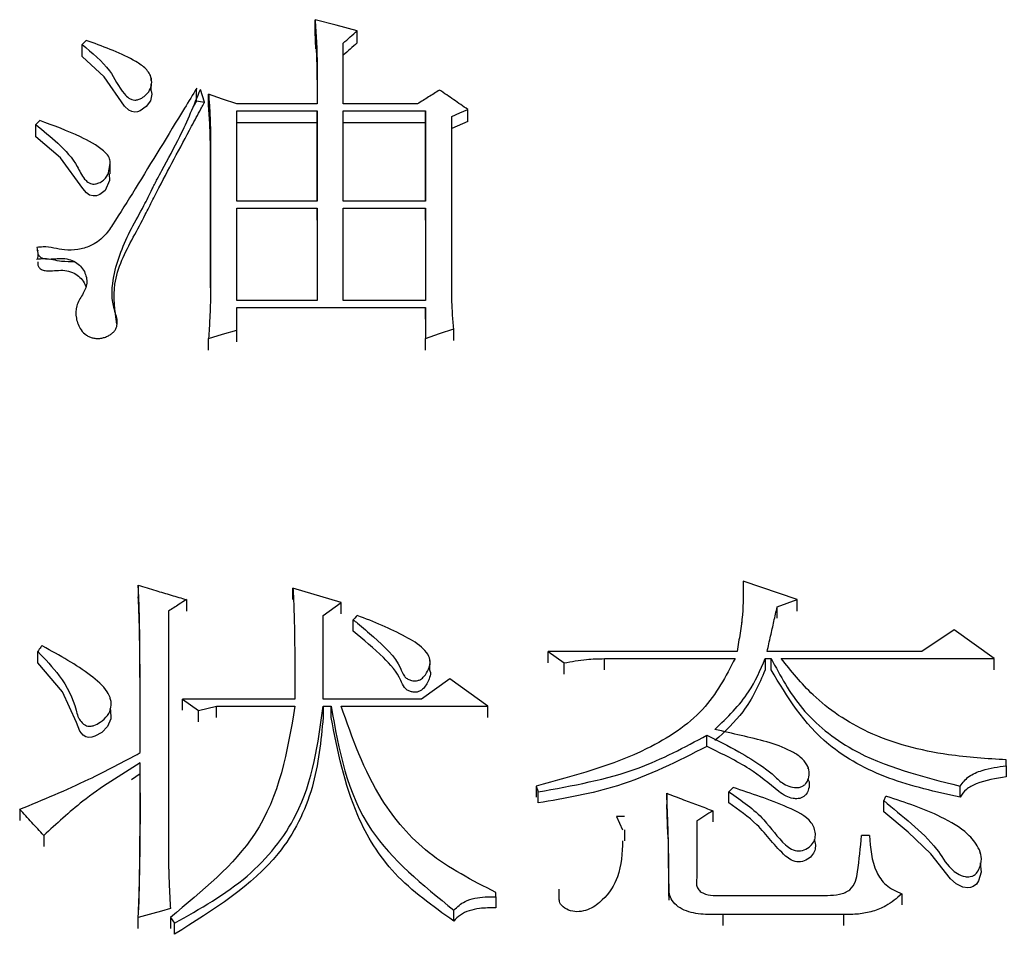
# Model space of a CAD drawing. Header units: millimetres. Extents: x 2687 to 4367, y 1046 to 2234.
# Drawn here: x 3061.12 to 3066.43, y 2021.03 to 2025.95 of the extents above; entities that cross this region are included whole.
import ezdxf

# ---------------------------------------------------------------- set-up
doc = ezdxf.new("R2010")
doc.units = ezdxf.units.MM

msp = doc.modelspace()

# ---------------------------------------------------------------- linework, layer by layer
at = {"color": 7, "linetype": 'Continuous', "lineweight": 25}
for p, q in [((3062.7073, 2025.8886), (3062.7073, 2025.954)), ((3062.9345, 2025.8294), (3062.9345, 2025.8948)), ((3061.4742, 2025.8429), (3061.4526, 2025.8207)), ((3062.7118, 2025.7969), (3062.7073, 2025.8886)), ((3061.4526, 2025.7554), (3061.4526, 2025.8207)), ((3062.8588, 2025.501), (3062.8588, 2025.8281)), ((3061.8257, 2025.6275), (3061.8257, 2025.6369)), ((3061.8257, 2025.5718), (3061.8257, 2025.6077)), ((3062.1124, 2025.5105), (3062.0908, 2025.5792)), ((3062.134, 2025.4882), (3062.134, 2025.5531)), ((3062.0691, 2025.5179), (3062.0506, 2025.4877)), ((3062.0691, 2025.5179), (3062.1124, 2025.5105)), ((3062.7182, 2025.501), (3062.2855, 2025.501)), ((3063.259, 2025.501), (3062.8588, 2025.501)), ((3063.5295, 2025.4063), (3063.5295, 2025.4712)), ((3062.2855, 2025.4637), (3062.7182, 2025.4637)), ((3062.2855, 2024.9774), (3062.2855, 2025.4637)), ((3062.7182, 2025.4637), (3062.7182, 2024.9774)), ((3062.7182, 2025.3989), (3062.7182, 2025.4637)), ((3062.8588, 2025.4637), (3063.3023, 2025.4637)), ((3062.8588, 2024.9774), (3062.8588, 2025.4637)), ((3063.3023, 2025.4637), (3063.3023, 2024.9774)), ((3063.3023, 2025.3989), (3063.3023, 2025.4637)), ((3063.4429, 2024.5028), (3063.4429, 2025.4339)), ((3061.2254, 2025.4115), (3061.2037, 2025.3891)), ((3061.2037, 2025.3244), (3061.2037, 2025.3891)), ((3062.7182, 2025.3989), (3062.2855, 2025.3989)), ((3062.7182, 2024.9774), (3062.7182, 2025.3989)), ((3063.3023, 2025.3989), (3062.8588, 2025.3989)), ((3063.3023, 2024.9774), (3063.3023, 2025.3989)), ((3063.5295, 2025.4063), (3063.4429, 2025.3691)), ((3062.1448, 2025.2995), (3062.1449, 2024.5103)), ((3062.1448, 2025.2995), (3062.1448, 2025.2349)), ((3062.1449, 2024.5103), (3062.1448, 2025.2349)), ((3061.6039, 2025.1238), (3061.6039, 2025.1886)), ((3062.7182, 2024.9774), (3062.2855, 2024.9774)), ((3062.2855, 2024.9398), (3062.7182, 2024.9398)), ((3062.2855, 2024.4423), (3062.2855, 2024.9398)), ((3062.7182, 2024.9398), (3062.7182, 2024.4423)), ((3062.7182, 2024.8757), (3062.7182, 2024.9398)), ((3063.3023, 2024.9774), (3062.8588, 2024.9774)), ((3062.8588, 2024.9398), (3063.3023, 2024.9398)), ((3062.8588, 2024.4423), (3062.8588, 2024.9398)), ((3063.3023, 2024.9398), (3063.3023, 2024.4423)), ((3063.3023, 2024.8757), (3063.3023, 2024.9398)), ((3061.2146, 2024.7034), (3061.2146, 2024.714)), ((3062.7182, 2024.4423), (3062.2855, 2024.4423)), ((3062.2855, 2024.4044), (3063.3023, 2024.4044)), ((3062.2855, 2024.2832), (3062.2855, 2024.4044)), ((3063.3023, 2024.4423), (3062.8588, 2024.4423)), ((3063.3023, 2024.4044), (3063.3023, 2024.2377)), ((3063.3023, 2024.3411), (3063.3023, 2024.4044)), ((3062.2855, 2024.2201), (3062.2855, 2024.2832)), ((3063.4538, 2024.2277), (3063.4538, 2024.2908)), ((3062.134, 2024.1747), (3062.134, 2024.2377)), ((3063.3023, 2024.1746), (3063.3023, 2024.2377)), ((3065.3035, 2022.8319), (3065.0115, 2022.9323)), ((3061.7554, 2022.9091), (3061.7554, 2022.8479)), ((3062.848, 2022.8164), (3062.5884, 2022.8937)), ((3062.5884, 2022.8325), (3062.5884, 2022.8937)), ((3062.0151, 2022.8319), (3062.0151, 2022.7707)), ((3062.7506, 2022.7468), (3062.848, 2022.8164)), ((3062.848, 2022.7553), (3062.848, 2022.8164)), ((3065.1954, 2022.7932), (3065.3035, 2022.8319)), ((3065.3035, 2022.7707), (3065.3035, 2022.8319)), ((3061.9177, 2022.77), (3061.9177, 2021.5542)), ((3065.1954, 2022.7321), (3065.1954, 2022.7932)), ((3062.7506, 2022.2968), (3062.7506, 2022.7468)), ((3062.913, 2022.6624), (3062.913, 2022.7237)), ((3065.0044, 2022.7228), (3065.0026, 2022.7024)), ((3066.1473, 2022.6694), (3065.9742, 2022.5531)), ((3066.3636, 2022.5143), (3066.1473, 2022.6694)), ((3061.2146, 2022.4921), (3061.2146, 2022.5531)), ((3063.9622, 2022.5531), (3064.0487, 2022.4911)), ((3064.979, 2022.5531), (3063.9622, 2022.5531)), ((3063.9622, 2022.4924), (3063.9622, 2022.5531)), ((3065.9742, 2022.5531), (3065.1413, 2022.5531)), ((3063.3254, 2022.5001), (3063.3254, 2022.5111)), ((3064.2651, 2022.5143), (3064.9682, 2022.5143)), ((3064.2651, 2022.4537), (3064.2651, 2022.5143)), ((3065.1305, 2022.5143), (3065.1629, 2022.5143)), ((3065.1305, 2022.5143), (3065.1305, 2022.4537)), ((3065.1629, 2022.4537), (3065.1629, 2022.5143)), ((3065.217, 2022.5143), (3066.3636, 2022.5143)), ((3066.3636, 2022.4537), (3066.3636, 2022.5143)), ((3063.3254, 2022.4501), (3063.3254, 2022.4856)), ((3064.0487, 2022.4304), (3064.0487, 2022.4911)), ((3063.4321, 2022.4056), (3063.2807, 2022.2968)), ((3063.6377, 2022.2579), (3063.4321, 2022.4056)), ((3061.6047, 2022.2988), (3061.6047, 2022.3024)), ((3061.9934, 2022.2968), (3062.08, 2022.2345)), ((3062.5992, 2022.2968), (3061.9934, 2022.2968)), ((3061.9934, 2022.2364), (3061.9934, 2022.2968)), ((3063.2807, 2022.2968), (3062.7506, 2022.2968)), ((3061.6047, 2022.2417), (3061.6047, 2022.2452)), ((3062.08, 2022.2345), (3062.1773, 2022.2579)), ((3062.08, 2022.1742), (3062.08, 2022.2345)), ((3062.1773, 2022.2579), (3062.5992, 2022.2579)), ((3062.1773, 2022.1975), (3062.1773, 2022.2579)), ((3062.7506, 2022.2579), (3062.7939, 2022.2579)), ((3062.7506, 2022.2579), (3062.7506, 2022.1975)), ((3062.7939, 2022.1975), (3062.7939, 2022.2579)), ((3062.848, 2022.2579), (3063.6377, 2022.2579)), ((3063.6377, 2022.1975), (3063.6377, 2022.2579)), ((3064.8167, 2022.0416), (3064.8167, 2022.1021)), ((3066.4285, 2021.9381), (3066.4285, 2021.9693)), ((3061.7663, 2021.948), (3061.7663, 2021.9513)), ((3065.3623, 2021.9211), (3065.3623, 2021.9274)), ((3066.4285, 2021.9381), (3066.4285, 2021.8781)), ((3061.7663, 2021.8934), (3061.7194, 2021.862)), ((3063.8973, 2021.8286), (3063.9081, 2021.7973)), ((3063.8973, 2021.8286), (3063.8973, 2021.7688)), ((3064.9574, 2021.8207), (3064.9357, 2021.7972)), ((3066.1797, 2021.7688), (3066.1797, 2021.8286)), ((3063.9081, 2021.7375), (3063.9081, 2021.7973)), ((3064.6004, 2021.7894), (3064.6004, 2021.7297)), ((3065.7687, 2021.6904), (3065.7687, 2021.7504)), ((3061.1174, 2021.7031), (3061.1174, 2021.6435)), ((3064.6067, 2021.5671), (3064.6004, 2021.7294)), ((3064.3298, 2021.664), (3064.3629, 2021.5932)), ((3064.3733, 2021.664), (3064.3298, 2021.664)), ((3064.8492, 2021.6954), (3064.8492, 2021.6358)), ((3064.3748, 2021.5327), (3064.3748, 2021.5922)), ((3064.7627, 2021.6405), (3064.7627, 2021.334)), ((3065.3935, 2021.6041), (3065.3935, 2021.6051)), ((3061.247, 2021.5621), (3061.247, 2021.5027)), ((3065.693, 2021.562), (3065.6497, 2021.562)), ((3066.2879, 2021.4664), (3066.2879, 2021.4742)), ((3064.0205, 2021.2737), (3064.0205, 2021.2146)), ((3064.6112, 2021.2356), (3064.6112, 2021.2947)), ((3064.6113, 2021.2726), (3064.6113, 2021.2132)), ((3063.6809, 2021.2316), (3063.6809, 2021.2553)), ((3063.6809, 2021.2316), (3063.6809, 2021.1726)), ((3064.6112, 2021.2353), (3064.6112, 2021.2504)), ((3064.8925, 2021.2395), (3065.4658, 2021.2395)), ((3065.8661, 2021.2474), (3065.8661, 2021.1884)), ((3061.7555, 2021.0624), (3061.7555, 2021.1212)), ((3061.9285, 2021.1212), (3061.9502, 2021.0896)), ((3061.9285, 2021.1212), (3061.9285, 2021.0624)), ((3061.9285, 2021.1212), (3061.9285, 2021.1096)), ((3063.4538, 2021.1018), (3063.4538, 2021.1606)), ((3065.5523, 2021.137), (3064.9033, 2021.137)), ((3064.9033, 2021.137), (3064.9033, 2021.0781)), ((3065.5523, 2021.137), (3065.5523, 2021.0781))]:
    msp.add_line(p, q, dxfattribs=at)
at = {"color": 7, "linetype": 'Continuous', "lineweight": 25, "flags": 128}
for points in [[(3062.9345, 2025.8948), (3062.8209, 2025.9244), (3062.7073, 2025.954)], [(3061.8242, 2025.5705), (3061.8277, 2025.5527), (3061.821, 2025.5182), (3061.7988, 2025.4865), (3061.7665, 2025.4635), (3061.7518, 2025.4582), (3061.737, 2025.4563), (3061.7207, 2025.4594), (3061.7055, 2025.4669), (3061.6812, 2025.4894), (3061.572, 2025.6459), (3061.4526, 2025.7554), (3061.4526, 2025.7554)], [(3062.0691, 2025.5179), (3062.0691, 2025.5471), (3062.0691, 2025.565), (3062.0691, 2025.5829)], [(3062.2855, 2025.501), (3062.2098, 2025.527), (3062.134, 2025.5531)], [(3063.4429, 2025.4339), (3063.4862, 2025.4525), (3063.5295, 2025.4712)], [(3061.5997, 2025.1246), (3061.6002, 2025.0893), (3061.5773, 2025.0354), (3061.5479, 2025.0132), (3061.5303, 2025.0066), (3061.5125, 2025.0051), (3061.4938, 2025.0104), (3061.4772, 2025.0217), (3061.4565, 2025.0448), (3061.3367, 2025.2104), (3061.2037, 2025.3244), (3061.2037, 2025.3244)], [(3062.134, 2024.2377), (3062.2098, 2024.2605), (3062.2855, 2024.2832)], [(3063.3023, 2024.2377), (3063.378, 2024.2643), (3063.4538, 2024.2908)], [(3062.9346, 2022.7468), (3062.9291, 2022.7409), (3062.921, 2022.7323), (3062.913, 2022.7237)], [(3061.6043, 2022.2412), (3061.6054, 2022.2392), (3061.6078, 2022.191), (3061.5902, 2022.1489), (3061.5585, 2022.1171), (3061.5224, 2022.0962), (3061.5053, 2022.091), (3061.4869, 2022.09), (3061.474, 2022.0934), (3061.4595, 2022.1024), (3061.4407, 2022.1242), (3061.4222, 2022.1705), (3061.3481, 2022.3361), (3061.2145, 2022.4921), (3061.2145, 2022.4921)], [(3064.9357, 2021.7375), (3064.9357, 2021.7591), (3064.9357, 2021.7782), (3064.9357, 2021.7972)], [(3066.2879, 2021.4142), (3066.2941, 2021.3652), (3066.2796, 2021.3175), (3066.268, 2021.3007), (3066.2511, 2021.2869), (3066.2367, 2021.2816), (3066.2209, 2021.2804), (3066.1951, 2021.2848), (3066.1581, 2021.302), (3066.1285, 2021.3282), (3066.0225, 2021.4635), (3065.9012, 2021.5803), (3065.7688, 2021.6903), (3065.7688, 2021.6903)], [(3061.9285, 2021.1685), (3061.8812, 2021.1556), (3061.8338, 2021.1426), (3061.7555, 2021.1212)], [(3061.9502, 2021.0308), (3061.9502, 2021.0569), (3061.9502, 2021.0733), (3061.9502, 2021.0896)]]:
    msp.add_lwpolyline(points, dxfattribs=at)
at = {"color": 7, "linetype": 'Continuous', "lineweight": 25}
for points, knots in [([(3062.7073, 2025.954), (3062.7101, 2025.9164), (3062.7132, 2025.8741), (3062.7153, 2025.8293), (3062.7158, 2025.8175), (3062.7163, 2025.8057), (3062.7168, 2025.7916), (3062.7172, 2025.7774), (3062.7176, 2025.7632), (3062.7179, 2025.7491), (3062.7182, 2025.7349), (3062.7185, 2025.7207), (3062.7186, 2025.7066), (3062.7188, 2025.6924), (3062.7189, 2025.6782), (3062.719, 2025.664), (3062.719, 2025.6498), (3062.719, 2025.6356), (3062.719, 2025.6215), (3062.719, 2025.6073), (3062.7189, 2025.5954), (3062.7189, 2025.586), (3062.7188, 2025.5789), (3062.7188, 2025.5718), (3062.7187, 2025.5647), (3062.7187, 2025.5576), (3062.7186, 2025.5505), (3062.7186, 2025.5433), (3062.7185, 2025.5362), (3062.7184, 2025.5291), (3062.7184, 2025.522), (3062.7183, 2025.5126), (3062.7182, 2025.5056), (3062.7182, 2025.501)], [0, 0, 0, 0, 0.250151, 0.281419, 0.297053, 0.328322, 0.35959, 0.390858, 0.422126, 0.453395, 0.484663, 0.515931, 0.5472, 0.578468, 0.609736, 0.641004, 0.672273, 0.703541, 0.734809, 0.766077, 0.797346, 0.81298, 0.828614, 0.844248, 0.859882, 0.875516, 0.891151, 0.906785, 0.922419, 0.938053, 0.953687, 0.969321, 1, 1, 1, 1]), ([(3062.8588, 2025.8281), (3062.8714, 2025.8392), (3062.8966, 2025.8614), (3062.9219, 2025.8837), (3062.9345, 2025.8948)], [0, 0, 0, 0, 0.5000004, 1, 1, 1, 1]), ([(3061.4526, 2025.8207), (3061.5076, 2025.7762), (3061.6051, 2025.6975), (3061.6517, 2025.5843), (3061.6994, 2025.5344), (3061.7198, 2025.5237), (3061.7378, 2025.52), (3061.757, 2025.5237), (3061.7784, 2025.534), (3061.8027, 2025.553), (3061.8237, 2025.5822), (3061.8298, 2025.6181), (3061.8222, 2025.6601), (3061.7863, 2025.7026), (3061.6728, 2025.7722), (3061.5622, 2025.8115), (3061.4742, 2025.8429)], [0, 0, 0, 0, 0.207529, 0.367373, 0.400836, 0.41667, 0.431354, 0.448141, 0.466694, 0.497248, 0.538464, 0.578549, 0.619959, 0.682144, 0.746848, 1, 1, 1, 1]), ([(3062.7137, 2025.7971), (3062.7134, 2025.7967), (3062.7131, 2025.796), (3062.715, 2025.7522), (3062.7178, 2025.6607), (3062.7182, 2025.5822), (3062.7183, 2025.5358), (3062.7183, 2025.5239), (3062.7183, 2025.5246), (3062.7183, 2025.5248)], [0, 0, 0, 0, 0.0810768, 0.1174488, 0.5565368, 0.7543349, 0.8942705, 0.9630501, 1, 1, 1, 1]), ([(3062.9345, 2025.8294), (3062.9219, 2025.8183), (3062.8966, 2025.7961), (3062.8714, 2025.7739), (3062.8588, 2025.7628)], [0, 0, 0, 0, 0.499998, 1, 1, 1, 1]), ([(3062.0709, 2025.5859), (3062.0488, 2025.5499), (3061.9384, 2025.3697), (3061.7887, 2025.1235), (3061.6451, 2024.8924), (3061.5733, 2024.7838), (3061.5069, 2024.7364), (3061.4309, 2024.7134), (3061.3426, 2024.7117), (3061.2707, 2024.7355), (3061.2206, 2024.7291), (3061.2091, 2024.7276)], [0, 0, 0, 0, 0.101091, 0.505417, 0.686144, 0.747623, 0.809949, 0.856214, 0.902538, 0.977672, 1, 1, 1, 1]), ([(3061.2146, 2024.714), (3061.214, 2024.7088), (3061.2128, 2024.6981), (3061.2196, 2024.6855), (3061.2276, 2024.6771), (3061.2387, 2024.6704), (3061.2627, 2024.6647), (3061.2932, 2024.6665), (3061.3208, 2024.6683), (3061.3486, 2024.6697), (3061.3814, 2024.6658), (3061.4181, 2024.6507), (3061.447, 2024.6273), (3061.4664, 2024.5986), (3061.4775, 2024.5672), (3061.4806, 2024.524), (3061.4559, 2024.4728), (3061.4176, 2024.4143), (3061.4181, 2024.3465), (3061.4389, 2024.2921), (3061.4691, 2024.2595), (3061.4927, 2024.2464), (3061.5119, 2024.2403), (3061.5325, 2024.2376), (3061.5539, 2024.2387), (3061.5749, 2024.2437), (3061.5945, 2024.2521), (3061.612, 2024.2629), (3061.6257, 2024.2758), (3061.6355, 2024.2908), (3061.647, 2024.3233), (3061.6357, 2024.3661), (3061.6087, 2024.4519), (3061.6211, 2024.6113), (3061.6933, 2024.7898), (3061.781, 2024.9413), (3061.8196, 2025.0213), (3061.8399, 2025.0616), (3061.8459, 2025.0735), (3061.8479, 2025.0774), (3061.8495, 2025.0803), (3061.8525, 2025.0861), (3061.8637, 2025.1073), (3061.9063, 2025.1884), (3061.9951, 2025.3467), (3062.0558, 2025.4943), (3062.0908, 2025.5792)], [0, 0, 0, 0, 0.00737, 0.015009, 0.018555, 0.022128, 0.030111, 0.045178, 0.055064, 0.060343, 0.075509, 0.090437, 0.104896, 0.120548, 0.135595, 0.150698, 0.180779, 0.211233, 0.242231, 0.273349, 0.290015, 0.297441, 0.304692, 0.312416, 0.319982, 0.327794, 0.336224, 0.34425, 0.351944, 0.359644, 0.367692, 0.398957, 0.418859, 0.492604, 0.619034, 0.682459, 0.727701, 0.740175, 0.743874, 0.745883, 0.74615, 0.748384, 0.7547, 0.77878, 0.872725, 1, 1, 1, 1]), ([(3063.378, 2025.5754), (3063.3582, 2025.563), (3063.3185, 2025.5382), (3063.2789, 2025.5134), (3063.259, 2025.501)], [0, 0, 0, 0, 0.5, 1, 1, 1, 1]), ([(3063.5295, 2025.4712), (3063.5042, 2025.4885), (3063.4537, 2025.5233), (3063.4033, 2025.5581), (3063.378, 2025.5754)], [0, 0, 0, 0, 0.499999, 1, 1, 1, 1]), ([(3062.134, 2025.5531), (3062.136, 2025.5275), (3062.1398, 2025.4762), (3062.1436, 2025.3917), (3062.1444, 2025.3327), (3062.1448, 2025.2995)], [0, 0, 0, 0, 0.303893, 0.607799, 1, 1, 1, 1]), ([(3061.6399, 2024.3142), (3061.6296, 2024.3872), (3061.6069, 2024.5489), (3061.707, 2024.7436), (3061.7869, 2024.8907), (3061.8272, 2024.9725), (3061.9091, 2025.1319), (3061.9968, 2025.2942), (3062.0804, 2025.4512), (3062.1029, 2025.493), (3062.1095, 2025.5053), (3062.1117, 2025.5092), (3062.1124, 2025.5105)], [0, 0, 0, 0, 0.170464, 0.377976, 0.481664, 0.549904, 0.585303, 0.888417, 0.96815, 0.99006, 0.996526, 1, 1, 1, 1]), ([(3062.1448, 2025.2349), (3062.1445, 2025.2606), (3062.1437, 2025.3121), (3062.1409, 2025.3966), (3062.1365, 2025.4552), (3062.134, 2025.4882)], [0, 0, 0, 0, 0.304283, 0.608582, 1, 1, 1, 1]), ([(3061.2037, 2025.3891), (3061.2442, 2025.3564), (3061.3289, 2025.2878), (3061.4207, 2025.1894), (3061.4512, 2025.11), (3061.4814, 2025.0815), (3061.4973, 2025.0724), (3061.5115, 2025.0688), (3061.5271, 2025.0695), (3061.5473, 2025.076), (3061.5693, 2025.0902), (3061.5915, 2025.1152), (3061.5999, 2025.1509), (3061.607, 2025.1869), (3061.5963, 2025.2226), (3061.5454, 2025.2718), (3061.4207, 2025.3388), (3061.2994, 2025.3839), (3061.2254, 2025.4115)], [0, 0, 0, 0, 0.145124, 0.304252, 0.383323, 0.40611, 0.420719, 0.431527, 0.442364, 0.458238, 0.484495, 0.512276, 0.553409, 0.599258, 0.628708, 0.668116, 0.797317, 1, 1, 1, 1]), ([(3061.2091, 2024.7276), (3061.2111, 2024.7175), (3061.2146, 2024.6997), (3061.2148, 2024.6789), (3061.2129, 2024.668), (3061.2111, 2024.665), (3061.21, 2024.6642), (3061.2095, 2024.6639), (3061.2092, 2024.6638), (3061.2091, 2024.6638)], [0, 0, 0, 0, 0.493604, 0.861876, 0.955662, 0.982084, 0.991539, 0.995796, 1, 1, 1, 1]), ([(3061.4129, 2024.6509), (3061.3895, 2024.6506), (3061.3343, 2024.65), (3061.2678, 2024.6705), (3061.2226, 2024.6653), (3061.2091, 2024.6638)], [0, 0, 0, 0, 0.339873, 0.802206, 1, 1, 1, 1]), ([(3061.2146, 2024.6502), (3061.214, 2024.6446), (3061.2128, 2024.6332), (3061.2205, 2024.6201), (3061.2296, 2024.6118), (3061.2419, 2024.6055), (3061.2824, 2024.5983), (3061.334, 2024.6095), (3061.3921, 2024.5992), (3061.4285, 2024.5803), (3061.4549, 2024.5535), (3061.4686, 2024.5318), (3061.4713, 2024.5192), (3061.4715, 2024.518)], [0, 0, 0, 0, 0.061337, 0.123567, 0.151718, 0.180699, 0.247393, 0.495687, 0.618225, 0.741474, 0.859447, 0.986915, 1, 1, 1, 1]), ([(3062.1449, 2024.5103), (3062.1445, 2024.4833), (3062.1439, 2024.4293), (3062.1404, 2024.3384), (3062.1364, 2024.2746), (3062.134, 2024.2377)], [0, 0, 0, 0, 0.297543, 0.595099, 1, 1, 1, 1]), ([(3063.4538, 2024.2908), (3063.4514, 2024.3169), (3063.4471, 2024.3652), (3063.4441, 2024.4359), (3063.4433, 2024.4805), (3063.4429, 2024.5028)], [0, 0, 0, 0, 0.368696, 0.68428, 1, 1, 1, 1]), ([(3065.0115, 2022.9323), (3065.0121, 2022.8716), (3065.0132, 2022.7779), (3064.9962, 2022.6516), (3064.9847, 2022.586), (3064.979, 2022.5531)], [0, 0, 0, 0, 0.4788373, 0.7392205, 1, 1, 1, 1]), ([(3061.7663, 2022.0084), (3061.7662, 2022.0584), (3061.7661, 2022.1146), (3061.766, 2022.1739), (3061.766, 2022.1895), (3061.766, 2022.2019), (3061.7659, 2022.2175), (3061.7659, 2022.2331), (3061.7658, 2022.258), (3061.7657, 2022.283), (3061.7656, 2022.3141), (3061.7656, 2022.339), (3061.7654, 2022.3701), (3061.7653, 2022.395), (3061.7651, 2022.4386), (3061.7648, 2022.4821), (3061.7645, 2022.5442), (3061.7636, 2022.6321), (3061.7625, 2022.72), (3061.7604, 2022.7894), (3061.7595, 2022.8146), (3061.7587, 2022.8335), (3061.7581, 2022.8493), (3061.7575, 2022.8619), (3061.757, 2022.8745), (3061.7563, 2022.8902), (3061.7557, 2022.9028), (3061.7554, 2022.9091)], [0, 0, 0, 0, 0.165615, 0.186317, 0.196668, 0.21737, 0.227722, 0.248424, 0.269126, 0.31053, 0.331232, 0.372636, 0.393338, 0.434742, 0.455444, 0.538253, 0.579657, 0.662465, 0.831215, 0.873409, 0.894506, 0.915603, 0.9367, 0.947248, 0.957797, 0.978898, 1, 1, 1, 1]), ([(3061.7554, 2022.9091), (3061.7869, 2022.8997), (3061.846, 2022.8822), (3061.9325, 2022.8564), (3061.9875, 2022.8401), (3062.0151, 2022.8319)], [0, 0, 0, 0, 0.364009, 0.682004, 1, 1, 1, 1]), ([(3062.5884, 2022.8937), (3062.5899, 2022.8663), (3062.5921, 2022.8251), (3062.595, 2022.7291), (3062.5971, 2022.6328), (3062.5979, 2022.5468), (3062.5982, 2022.514), (3062.5983, 2022.5054), (3062.5983, 2022.4968), (3062.5984, 2022.4865), (3062.5985, 2022.4761), (3062.5985, 2022.4675), (3062.5986, 2022.4589), (3062.5987, 2022.4503), (3062.5987, 2022.4399), (3062.5988, 2022.4296), (3062.5988, 2022.4192), (3062.5988, 2022.4106), (3062.5989, 2022.402), (3062.5989, 2022.3934), (3062.5989, 2022.383), (3062.599, 2022.3744), (3062.599, 2022.3675), (3062.599, 2022.3623), (3062.599, 2022.3571), (3062.599, 2022.352), (3062.5991, 2022.3468), (3062.5991, 2022.3416), (3062.5991, 2022.3364), (3062.5991, 2022.3313), (3062.5991, 2022.3261), (3062.5991, 2022.3209), (3062.5992, 2022.3166), (3062.5992, 2022.3123), (3062.5992, 2022.3059), (3062.5992, 2022.3005), (3062.5992, 2022.2968)], [0, 0, 0, 0, 0.138343, 0.207516, 0.484205, 0.622549, 0.639842, 0.648489, 0.665782, 0.683074, 0.700367, 0.71766, 0.726307, 0.7436, 0.760893, 0.778185, 0.795478, 0.812771, 0.821418, 0.838711, 0.856004, 0.873296, 0.881943, 0.890589, 0.899236, 0.907882, 0.916529, 0.925175, 0.933822, 0.942468, 0.951115, 0.959761, 0.968407, 0.972731, 0.981377, 1, 1, 1, 1]), ([(3061.7662, 2022.0083), (3061.7661, 2022.0382), (3061.766, 2022.1181), (3061.7657, 2022.2476), (3061.7652, 2022.3534), (3061.7648, 2022.4218), (3061.7646, 2022.4528), (3061.7643, 2022.5274), (3061.763, 2022.6142), (3061.7607, 2022.7334), (3061.7575, 2022.8029), (3061.7554, 2022.8476)], [0, 0, 0, 0, 0.106229, 0.28391, 0.461592, 0.483802, 0.528222, 0.572642, 0.750327, 0.839168, 1, 1, 1, 1]), ([(3062.0151, 2022.8319), (3062.0019, 2022.8235), (3061.9792, 2022.8091), (3061.9467, 2022.7884), (3061.9274, 2022.7762), (3061.9177, 2022.77)], [0, 0, 0, 0, 0.404151, 0.702075, 1, 1, 1, 1]), ([(3065.1413, 2022.5531), (3065.1475, 2022.5807), (3065.1596, 2022.6346), (3065.1776, 2022.7146), (3065.1894, 2022.767), (3065.1954, 2022.7932)], [0, 0, 0, 0, 0.344184, 0.672092, 1, 1, 1, 1]), ([(3062.913, 2022.7237), (3062.9204, 2022.7176), (3062.9574, 2022.6874), (3063.0504, 2022.6069), (3063.1516, 2022.5159), (3063.1801, 2022.4279), (3063.2018, 2022.4062), (3063.2215, 2022.3969), (3063.2422, 2022.3934), (3063.2612, 2022.3956), (3063.2791, 2022.4037), (3063.3009, 2022.424), (3063.3181, 2022.4547), (3063.3304, 2022.492), (3063.321, 2022.5314), (3063.28, 2022.584), (3063.189, 2022.6372), (3063.0687, 2022.6951), (3062.9794, 2022.7296), (3062.9346, 2022.7468)], [0, 0, 0, 0, 0.025946, 0.129765, 0.338783, 0.385933, 0.404152, 0.422428, 0.440778, 0.454644, 0.468541, 0.48998, 0.535407, 0.570955, 0.607001, 0.655235, 0.757864, 0.878395, 1, 1, 1, 1]), ([(3063.3252, 2022.4498), (3063.3254, 2022.4495), (3063.3306, 2022.4382), (3063.3233, 2022.4051), (3063.3056, 2022.368), (3063.2785, 2022.3416), (3063.2571, 2022.3338), (3063.2392, 2022.333), (3063.2207, 2022.3366), (3063.2026, 2022.3449), (3063.1818, 2022.3647), (3063.159, 2022.4312), (3063.0655, 2022.5355), (3062.9685, 2022.6163), (3062.913, 2022.6624)], [0, 0, 0, 0, 0.001631, 0.062853, 0.163889, 0.211021, 0.234976, 0.258905, 0.283733, 0.31285, 0.343972, 0.415614, 0.666074, 1, 1, 1, 1]), ([(3061.2145, 2022.5531), (3061.2553, 2022.5108), (3061.3468, 2022.4158), (3061.4091, 2022.2915), (3061.4276, 2022.2088), (3061.4403, 2022.184), (3061.4532, 2022.167), (3061.4697, 2022.1553), (3061.4833, 2022.1504), (3061.4996, 2022.1498), (3061.5233, 2022.1557), (3061.5569, 2022.1742), (3061.5931, 2022.2066), (3061.6108, 2022.2512), (3061.6097, 2022.296), (3061.5787, 2022.3584), (3061.4961, 2022.4292), (3061.3765, 2022.5076), (3061.2853, 2022.5574), (3061.238, 2022.5832), (3061.2362, 2022.5842)], [0, 0, 0, 0, 0.148093, 0.332862, 0.364698, 0.380614, 0.406973, 0.418965, 0.429085, 0.43924, 0.454283, 0.483092, 0.528609, 0.572041, 0.609672, 0.651115, 0.755731, 0.873051, 0.995164, 1, 1, 1, 1]), ([(3061.2362, 2022.5842), (3061.2344, 2022.5815), (3061.2298, 2022.575), (3061.2226, 2022.5647), (3061.2172, 2022.557), (3061.2146, 2022.5531)], [0, 0, 0, 0, 0.2564518, 0.6282259, 1, 1, 1, 1]), ([(3064.9682, 2022.5143), (3064.9185, 2022.4187), (3064.8174, 2022.2241), (3064.4361, 2021.9723), (3064.1032, 2021.8835), (3063.8973, 2021.8286)], [0, 0, 0, 0, 0.2692448, 0.5481753, 1, 1, 1, 1]), ([(3064.0487, 2022.4911), (3064.0885, 2022.4988), (3064.1596, 2022.5126), (3064.2328, 2022.5138), (3064.2651, 2022.5143)], [0, 0, 0, 0, 0.558835, 1, 1, 1, 1]), ([(3064.86, 2022.1333), (3064.9267, 2022.1981), (3065.0452, 2022.3132), (3065.1045, 2022.4532), (3065.1305, 2022.5143)], [0, 0, 0, 0, 0.563817, 1, 1, 1, 1]), ([(3065.1629, 2022.5143), (3065.2121, 2022.422), (3065.3119, 2022.2349), (3065.6477, 2021.9612), (3065.9764, 2021.8793), (3066.1797, 2021.8286)], [0, 0, 0, 0, 0.270771, 0.548729, 1, 1, 1, 1]), ([(3066.4285, 2021.9693), (3066.3243, 2021.9759), (3066.0681, 2021.9921), (3065.6919, 2022.0907), (3065.394, 2022.2929), (3065.2706, 2022.4473), (3065.217, 2022.5143)], [0, 0, 0, 0, 0.214752, 0.527903, 0.794745, 1, 1, 1, 1]), ([(3065.1305, 2022.4534), (3065.0966, 2022.3756), (3065.0355, 2022.2354), (3064.914, 2022.1228), (3064.86, 2022.0728)], [0, 0, 0, 0, 0.555147, 1, 1, 1, 1]), ([(3066.1797, 2021.7685), (3066.0495, 2021.7972), (3065.7923, 2021.8539), (3065.3949, 2022.0686), (3065.25, 2022.309), (3065.1629, 2022.4534)], [0, 0, 0, 0, 0.290646, 0.573901, 1, 1, 1, 1]), ([(3062.5992, 2022.2579), (3062.5581, 2022.0164), (3062.4838, 2021.5794), (3062.1001, 2021.2628), (3061.9285, 2021.1212)], [0, 0, 0, 0, 0.552698, 1, 1, 1, 1]), ([(3061.9502, 2021.0896), (3062.0882, 2021.1677), (3062.3601, 2021.3214), (3062.6805, 2021.7274), (3062.7242, 2022.0579), (3062.7506, 2022.2579)], [0, 0, 0, 0, 0.289357, 0.569882, 1, 1, 1, 1]), ([(3062.7939, 2022.2579), (3062.8357, 2022.0237), (3062.9111, 2021.6005), (3063.2863, 2021.2964), (3063.4538, 2021.1606)], [0, 0, 0, 0, 0.55346, 1, 1, 1, 1]), ([(3063.6809, 2021.2553), (3063.554, 2021.3205), (3063.3036, 2021.449), (3063.0072, 2021.8021), (3062.9081, 2022.0859), (3062.848, 2022.2579)], [0, 0, 0, 0, 0.288413, 0.568681, 1, 1, 1, 1]), ([(3062.7506, 2022.1972), (3062.7385, 2022.0713), (3062.7141, 2021.8181), (3062.4986, 2021.3727), (3062.1597, 2021.1612), (3061.9502, 2021.0305)], [0, 0, 0, 0, 0.2743384, 0.5515004, 1, 1, 1, 1]), ([(3063.4538, 2021.1014), (3063.3408, 2021.1819), (3063.1177, 2021.3408), (3062.8856, 2021.7258), (3062.8286, 2022.0191), (3062.7939, 2022.1972)], [0, 0, 0, 0, 0.287076, 0.566904, 1, 1, 1, 1]), ([(3064.8167, 2022.1021), (3064.8747, 2022.0735), (3064.979, 2022.022), (3065.097, 2021.9481), (3065.1743, 2021.8907), (3065.2131, 2021.8483), (3065.2575, 2021.8258), (3065.2916, 2021.8191), (3065.3186, 2021.8215), (3065.3369, 2021.8293), (3065.3532, 2021.8451), (3065.366, 2021.8711), (3065.3703, 2021.9059), (3065.3558, 2021.9471), (3065.3219, 2021.9866), (3065.2096, 2022.0532), (3065.0458, 2022.0899), (3064.9072, 2022.1222), (3064.86, 2022.1332)], [0, 0, 0, 0, 0.1508023, 0.2709956, 0.3310658, 0.3838686, 0.4145429, 0.4453603, 0.4595077, 0.473787, 0.4897829, 0.5152396, 0.5501128, 0.5845227, 0.6315599, 0.6798073, 0.8910095, 1, 1, 1, 1]), ([(3063.9081, 2021.7973), (3064.0928, 2021.8302), (3064.4197, 2021.8884), (3064.6964, 2022.0373), (3064.8167, 2022.1021)], [0, 0, 0, 0, 0.565186, 1, 1, 1, 1]), ([(3064.8167, 2022.0416), (3064.6606, 2021.9621), (3064.3791, 2021.8185), (3064.0533, 2021.7623), (3063.9081, 2021.7372)], [0, 0, 0, 0, 0.554508, 1, 1, 1, 1]), ([(3065.3604, 2021.8664), (3065.3628, 2021.8614), (3065.3707, 2021.8443), (3065.3669, 2021.8155), (3065.3557, 2021.7887), (3065.3407, 2021.7723), (3065.3252, 2021.7636), (3065.305, 2021.7595), (3065.2764, 2021.7613), (3065.2384, 2021.7728), (3065.1635, 2021.8318), (3065.0403, 2021.9343), (3064.8973, 2022.002), (3064.8197, 2022.0402), (3064.8167, 2022.0416)], [0, 0, 0, 0, 0.026164, 0.087758, 0.135326, 0.162527, 0.184979, 0.207442, 0.242087, 0.295008, 0.361268, 0.645569, 0.986462, 1, 1, 1, 1]), ([(3061.1174, 2021.7031), (3061.2428, 2021.7549), (3061.4663, 2021.8471), (3061.6748, 2021.9592), (3061.7663, 2022.0084)], [0, 0, 0, 0, 0.561153, 1, 1, 1, 1]), ([(3061.7663, 2021.9537), (3061.6598, 2021.8876), (3061.471, 2021.7704), (3061.315, 2021.6254), (3061.247, 2021.5621)], [0, 0, 0, 0, 0.563978, 1, 1, 1, 1]), ([(3061.7555, 2021.1212), (3061.7557, 2021.1272), (3061.7562, 2021.1392), (3061.7567, 2021.1541), (3061.7573, 2021.1691), (3061.7578, 2021.1811), (3061.7583, 2021.196), (3061.7587, 2021.208), (3061.7593, 2021.2229), (3061.7597, 2021.2349), (3061.7601, 2021.2498), (3061.7605, 2021.2618), (3061.7608, 2021.2738), (3061.7612, 2021.2857), (3061.7617, 2021.3066), (3061.7629, 2021.3724), (3061.7642, 2021.444), (3061.7648, 2021.5514), (3061.7652, 2021.6169), (3061.7655, 2021.6764), (3061.7656, 2021.6913), (3061.7656, 2021.7032), (3061.7657, 2021.7151), (3061.7657, 2021.727), (3061.7657, 2021.7419), (3061.7658, 2021.7538), (3061.7658, 2021.7686), (3061.7659, 2021.7805), (3061.7659, 2021.7954), (3061.7659, 2021.8073), (3061.766, 2021.8221), (3061.766, 2021.834), (3061.766, 2021.8459), (3061.7661, 2021.8577), (3061.7661, 2021.8696), (3061.7661, 2021.88), (3061.7661, 2021.8874), (3061.7661, 2021.8934), (3061.7662, 2021.9008), (3061.7662, 2021.9067), (3061.7662, 2021.9127), (3061.7662, 2021.9186), (3061.7662, 2021.9245), (3061.7662, 2021.9319), (3061.7662, 2021.9379), (3061.7663, 2021.9456), (3061.7663, 2021.9504), (3061.7663, 2021.9537)], [0, 0, 0, 0, 0.0214794, 0.0429589, 0.0536986, 0.0751781, 0.0859178, 0.1073972, 0.118137, 0.1396164, 0.1503561, 0.1718356, 0.1825753, 0.1933151, 0.2147945, 0.2577535, 0.4295896, 0.4725486, 0.6443843, 0.6658637, 0.6873432, 0.6980829, 0.7088226, 0.7303021, 0.7410418, 0.7625212, 0.773261, 0.7947404, 0.8054801, 0.8269596, 0.8376993, 0.8591787, 0.8699185, 0.8806582, 0.9021376, 0.9128774, 0.9182472, 0.9289869, 0.9343568, 0.9450965, 0.9504664, 0.9558363, 0.966576, 0.9719458, 0.9826856, 0.9880554, 1, 1, 1, 1]), ([(3066.1797, 2021.8286), (3066.1939, 2021.8468), (3066.2229, 2021.8843), (3066.3141, 2021.921), (3066.3849, 2021.9316), (3066.4285, 2021.9381)], [0, 0, 0, 0, 0.268422, 0.549119, 1, 1, 1, 1]), ([(3066.4285, 2021.8778), (3066.3727, 2021.8694), (3066.2956, 2021.8577), (3066.2109, 2021.813), (3066.19, 2021.7831), (3066.1797, 2021.7685)], [0, 0, 0, 0, 0.570927, 0.789593, 1, 1, 1, 1]), ([(3064.9357, 2021.7972), (3065.0034, 2021.7503), (3065.1232, 2021.6672), (3065.2012, 2021.5417), (3065.2701, 2021.4876), (3065.3112, 2021.4752), (3065.3519, 2021.4876), (3065.3821, 2021.5105), (3065.3993, 2021.5405), (3065.4022, 2021.5721), (3065.396, 2021.6031), (3065.3616, 2021.6625), (3065.2037, 2021.7398), (3065.0557, 2021.7884), (3064.9574, 2021.8207)], [0, 0, 0, 0, 0.207965, 0.368358, 0.401514, 0.432917, 0.464664, 0.497814, 0.528601, 0.558738, 0.58913, 0.619745, 0.747266, 1, 1, 1, 1]), ([(3061.7659, 2021.7921), (3061.7653, 2021.6714), (3061.7644, 2021.4961), (3061.7604, 2021.2984), (3061.7582, 2021.2103), (3061.7572, 2021.1727), (3061.7571, 2021.1654), (3061.757, 2021.1628), (3061.757, 2021.1625), (3061.757, 2021.1624)], [0, 0, 0, 0, 0.550092, 0.798339, 0.953196, 0.981605, 0.991175, 0.997773, 1, 1, 1, 1]), ([(3064.6112, 2021.2947), (3064.6112, 2021.2998), (3064.6112, 2021.3074), (3064.6112, 2021.3177), (3064.6112, 2021.3254), (3064.6112, 2021.333), (3064.6112, 2021.3407), (3064.6111, 2021.3484), (3064.6111, 2021.356), (3064.6111, 2021.3637), (3064.6111, 2021.3714), (3064.611, 2021.379), (3064.611, 2021.3867), (3064.611, 2021.3944), (3064.6109, 2021.402), (3064.6109, 2021.4097), (3064.6109, 2021.4174), (3064.6108, 2021.425), (3064.6108, 2021.4327), (3064.6107, 2021.4403), (3064.6106, 2021.448), (3064.6106, 2021.4557), (3064.6105, 2021.4633), (3064.6104, 2021.471), (3064.6103, 2021.4786), (3064.6102, 2021.4863), (3064.6101, 2021.494), (3064.61, 2021.5016), (3064.6099, 2021.5093), (3064.6097, 2021.5169), (3064.6096, 2021.5246), (3064.6094, 2021.5322), (3064.6093, 2021.5399), (3064.6091, 2021.5475), (3064.6089, 2021.5552), (3064.6088, 2021.5628), (3064.6086, 2021.5705), (3064.6084, 2021.5781), (3064.6081, 2021.5858), (3064.6079, 2021.5934), (3064.6077, 2021.6011), (3064.6075, 2021.6087), (3064.6072, 2021.6163), (3064.607, 2021.624), (3064.6067, 2021.6316), (3064.6064, 2021.6393), (3064.6062, 2021.6469), (3064.6059, 2021.6545), (3064.6056, 2021.6622), (3064.6053, 2021.6698), (3064.605, 2021.6775), (3064.6047, 2021.6851), (3064.6044, 2021.6927), (3064.6041, 2021.7004), (3064.6038, 2021.708), (3064.6035, 2021.7156), (3064.6032, 2021.7233), (3064.6029, 2021.7309), (3064.6026, 2021.7385), (3064.6023, 2021.7461), (3064.6019, 2021.7538), (3064.6016, 2021.7614), (3064.6013, 2021.769), (3064.6009, 2021.7784), (3064.6006, 2021.7852), (3064.6004, 2021.7894)], [0, 0, 0, 0, 0.0309241, 0.0463862, 0.0618483, 0.0773103, 0.0927724, 0.1082345, 0.1236965, 0.1391586, 0.1546207, 0.1700827, 0.1855448, 0.2010069, 0.216469, 0.231931, 0.2473931, 0.2628552, 0.2783172, 0.2937793, 0.3092414, 0.3247034, 0.3401655, 0.3556276, 0.3710896, 0.3865517, 0.4020138, 0.4174758, 0.4329379, 0.4484, 0.4638621, 0.4793241, 0.4947862, 0.5102483, 0.5257103, 0.5411724, 0.5566345, 0.5720965, 0.5875586, 0.6030207, 0.6184828, 0.6339448, 0.6494069, 0.664869, 0.680331, 0.6957931, 0.7112552, 0.7267172, 0.7421793, 0.7576414, 0.7731034, 0.7885655, 0.8040276, 0.8194896, 0.8349517, 0.8504138, 0.8658758, 0.8813379, 0.8968, 0.9122621, 0.9277241, 0.9431862, 0.9586483, 0.9741103, 1, 1, 1, 1]), ([(3064.6004, 2021.7894), (3064.6308, 2021.7779), (3064.6875, 2021.7565), (3064.7705, 2021.7252), (3064.823, 2021.7053), (3064.8492, 2021.6954)], [0, 0, 0, 0, 0.367076, 0.683538, 1, 1, 1, 1]), ([(3065.7795, 2021.7738), (3065.7786, 2021.7718), (3065.7763, 2021.7669), (3065.7727, 2021.7591), (3065.77, 2021.7532), (3065.7687, 2021.7503)], [0, 0, 0, 0, 0.255027, 0.627514, 1, 1, 1, 1]), ([(3065.7688, 2021.7503), (3065.8189, 2021.7089), (3065.9192, 2021.6261), (3066.0504, 2021.5076), (3066.1067, 2021.4035), (3066.164, 2021.3551), (3066.1984, 2021.3416), (3066.2255, 2021.3391), (3066.2427, 2021.3418), (3066.2588, 2021.3501), (3066.2765, 2021.3684), (3066.2921, 2021.4021), (3066.298, 2021.4484), (3066.2757, 2021.5093), (3066.2094, 2021.5894), (3066.0412, 2021.6877), (3065.8832, 2021.7407), (3065.7815, 2021.7732), (3065.7795, 2021.7738)], [0, 0, 0, 0, 0.14, 0.280266, 0.380171, 0.409931, 0.439811, 0.452036, 0.462473, 0.472931, 0.488626, 0.51752, 0.558625, 0.598671, 0.668428, 0.787489, 0.99583, 1, 1, 1, 1]), ([(3061.247, 2021.5621), (3061.2254, 2021.5856), (3061.1822, 2021.6327), (3061.139, 2021.6796), (3061.1174, 2021.7031)], [0, 0, 0, 0, 0.4999998, 1, 1, 1, 1]), ([(3065.3944, 2021.5422), (3065.3971, 2021.5323), (3065.4026, 2021.5122), (3065.3992, 2021.4807), (3065.3822, 2021.4508), (3065.3519, 2021.428), (3065.3112, 2021.4156), (3065.2701, 2021.4279), (3065.1882, 2021.4929), (3065.1075, 2021.6172), (3064.9886, 2021.7002), (3064.9357, 2021.7372)], [0, 0, 0, 0, 0.0505883, 0.1017812, 0.1540915, 0.2104419, 0.2644349, 0.3178425, 0.3742064, 0.7216359, 1, 1, 1, 1]), ([(3064.8492, 2021.6954), (3064.8348, 2021.6863), (3064.8059, 2021.668), (3064.7771, 2021.6497), (3064.7627, 2021.6405)], [0, 0, 0, 0, 0.500001, 1, 1, 1, 1]), ([(3061.9177, 2021.5542), (3061.9178, 2021.5185), (3061.9178, 2021.4739), (3061.9184, 2021.4248), (3061.9187, 2021.4091), (3061.9188, 2021.4002), (3061.919, 2021.3935), (3061.9191, 2021.3868), (3061.9192, 2021.3812), (3061.9194, 2021.3756), (3061.9195, 2021.37), (3061.9197, 2021.3633), (3061.9199, 2021.3566), (3061.9201, 2021.351), (3061.9202, 2021.3455), (3061.9204, 2021.3399), (3061.9207, 2021.3332), (3061.9209, 2021.3265), (3061.9212, 2021.3198), (3061.9214, 2021.3142), (3061.9216, 2021.3086), (3061.9218, 2021.303), (3061.9221, 2021.2963), (3061.9223, 2021.2907), (3061.9226, 2021.2851), (3061.9228, 2021.2795), (3061.9232, 2021.2728), (3061.9235, 2021.2661), (3061.9237, 2021.2605), (3061.924, 2021.2549), (3061.9243, 2021.2493), (3061.9246, 2021.2426), (3061.925, 2021.2359), (3061.9252, 2021.2303), (3061.9255, 2021.2247), (3061.9258, 2021.2191), (3061.9262, 2021.2124), (3061.9265, 2021.2057), (3061.9268, 2021.2001), (3061.9271, 2021.1945), (3061.9274, 2021.1889), (3061.9278, 2021.1822), (3061.9282, 2021.1754), (3061.9284, 2021.1708), (3061.9285, 2021.1685)], [0, 0, 0, 0, 0.278068, 0.347585, 0.382343, 0.399722, 0.417101, 0.434481, 0.45186, 0.460549, 0.477929, 0.495308, 0.512687, 0.530066, 0.538756, 0.556135, 0.573514, 0.590893, 0.608273, 0.625652, 0.634341, 0.651721, 0.6691, 0.686479, 0.695168, 0.712548, 0.729927, 0.747306, 0.764685, 0.773375, 0.790754, 0.808133, 0.825512, 0.842892, 0.851581, 0.86896, 0.88634, 0.903719, 0.921098, 0.929788, 0.947167, 0.964546, 0.982273, 1, 1, 1, 1]), ([(3064.6068, 2021.5681), (3064.6071, 2021.5598), (3064.6082, 2021.5255), (3064.61, 2021.4377), (3064.6107, 2021.3577), (3064.611, 2021.3066), (3064.6111, 2021.2832), (3064.6112, 2021.2664), (3064.6112, 2021.2562), (3064.6112, 2021.2495)], [0, 0, 0, 0, 0.1174582, 0.4836205, 0.7606087, 0.8754477, 0.9240034, 0.9499098, 1, 1, 1, 1]), ([(3065.4658, 2021.2395), (3065.4875, 2021.2404), (3065.5304, 2021.2421), (3065.5916, 2021.2663), (3065.6198, 2021.3153), (3065.6359, 2021.4142), (3065.6436, 2021.4966), (3065.6497, 2021.562)], [0, 0, 0, 0, 0.13003, 0.256202, 0.384291, 0.511395, 1, 1, 1, 1]), ([(3065.693, 2021.562), (3065.6969, 2021.4948), (3065.7025, 2021.4007), (3065.7764, 2021.2899), (3065.8358, 2021.2618), (3065.8661, 2021.2474)], [0, 0, 0, 0, 0.550462, 0.77054, 1, 1, 1, 1]), ([(3064.3629, 2021.5334), (3064.3601, 2021.468), (3064.3553, 2021.3552), (3064.2779, 2021.2287), (3064.1995, 2021.1702), (3064.1416, 2021.1515), (3064.0927, 2021.151), (3064.0515, 2021.1691), (3064.0243, 2021.1929), (3064.0233, 2021.2101), (3064.023, 2021.2152)], [0, 0, 0, 0, 0.340171, 0.585886, 0.714037, 0.779697, 0.844791, 0.911179, 0.974209, 1, 1, 1, 1]), ([(3064.7627, 2021.334), (3064.7608, 2021.321), (3064.7579, 2021.3008), (3064.7678, 2021.274), (3064.7914, 2021.2509), (3064.8372, 2021.2381), (3064.8739, 2021.239), (3064.8925, 2021.2395)], [0, 0, 0, 0, 0.227751, 0.352705, 0.480942, 0.73722, 1, 1, 1, 1]), ([(3064.9033, 2021.137), (3064.8678, 2021.1362), (3064.7972, 2021.1346), (3064.7083, 2021.1506), (3064.6507, 2021.1843), (3064.6137, 2021.2299), (3064.6122, 2021.2693), (3064.6112, 2021.2947)], [0, 0, 0, 0, 0.261044, 0.518862, 0.648585, 0.774158, 1, 1, 1, 1]), ([(3063.4538, 2021.1606), (3063.4725, 2021.178), (3063.5038, 2021.207), (3063.567, 2021.2255), (3063.6235, 2021.2331), (3063.6618, 2021.2321), (3063.6809, 2021.2316)], [0, 0, 0, 0, 0.328875, 0.550213, 0.774687, 1, 1, 1, 1]), ([(3065.8661, 2021.2474), (3065.8389, 2021.2242), (3065.7937, 2021.1855), (3065.7101, 2021.1524), (3065.6325, 2021.1368), (3065.5791, 2021.1369), (3065.5523, 2021.137)], [0, 0, 0, 0, 0.330967, 0.5510788, 0.7748601, 1, 1, 1, 1]), ([(3063.6809, 2021.1723), (3063.6513, 2021.1726), (3063.6025, 2021.1731), (3063.5372, 2021.1588), (3063.4879, 2021.1362), (3063.465, 2021.1129), (3063.4538, 2021.1014)], [0, 0, 0, 0, 0.3470943, 0.5701064, 0.788274, 1, 1, 1, 1])]:
    msp.add_open_spline(points, degree=3, knots=knots, dxfattribs=at)

doc.saveas('drawing.dxf')
